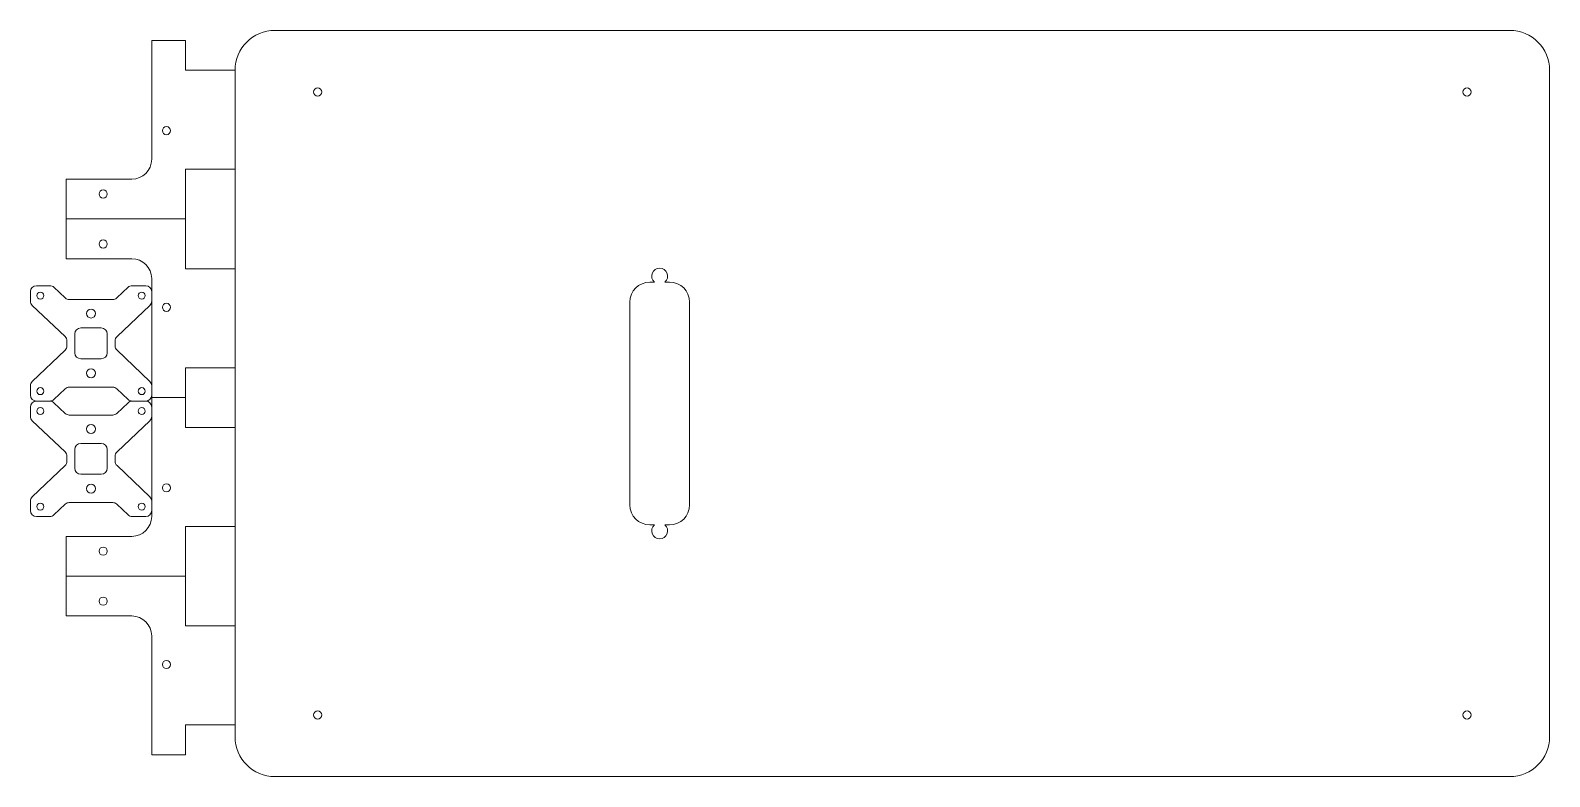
# Model space of a CAD drawing. Header units: millimetres. Extents: x 19 to 783, y 34 to 409.
import ezdxf

# ---------------------------------------------------------------- set-up
doc = ezdxf.new("R2010")
doc.units = ezdxf.units.MM
doc.layers.add('SLD-0', color=179, linetype='Continuous')

msp = doc.modelspace()

# ---------------------------------------------------------------- linework, layer by layer
at = {"layer": 'SLD-0', "color": 179, "linetype": 'Continuous', "lineweight": 15}
for p, q in [((141.61, 408.59), (762.71, 408.59)), ((79.66, 343.83), (79.66, 403.59)), ((96.61, 403.59), (79.66, 403.59)), ((96.61, 403.59), (96.61, 388.59)), ((96.61, 388.59), (121.61, 388.59)), ((121.61, 53.59), (121.61, 388.59)), ((782.71, 53.59), (782.71, 388.59)), ((96.61, 338.84), (96.61, 313.83)), ((121.61, 338.84), (96.61, 338.84)), ((36.61, 313.83), (36.61, 333.83)), ((36.61, 333.83), (69.66, 333.83)), ((96.61, 313.83), (36.61, 313.83)), ((36.61, 313.83), (36.61, 293.83)), ((96.61, 288.81), (96.61, 313.83)), ((36.61, 293.83), (69.66, 293.83)), ((79.66, 283.83), (79.66, 224.06)), ((121.61, 288.81), (96.61, 288.81)), ((18.66, 272.59), (18.66, 277.3)), ((21.66, 280.3), (28.46, 280.3)), ((30.53, 279.48), (36.16, 274.13)), ((62.17, 274.13), (67.79, 279.48)), ((69.86, 280.3), (76.66, 280.3)), ((330.16, 282.09), (332.52, 282.09)), ((337.81, 282.09), (340.16, 282.09)), ((19.6, 270.41), (36.09, 254.73)), ((38.22, 273.3), (60.1, 273.3)), ((62.23, 254.73), (78.73, 270.41)), ((320.16, 272.09), (320.16, 170.09)), ((350.16, 272.09), (350.16, 170.09)), ((37.03, 250.05), (37.03, 252.56)), ((41.02, 246.56), (41.02, 256.04)), ((44.02, 259.04), (54.31, 259.04)), ((57.31, 246.56), (57.31, 256.04)), ((61.3, 250.05), (61.3, 252.56)), ((19.6, 232.19), (36.09, 247.87)), ((62.23, 247.87), (78.73, 232.19)), ((44.02, 243.56), (54.31, 243.56)), ((96.61, 239.06), (121.61, 239.06)), ((96.61, 224.06), (96.61, 239.06)), ((18.66, 225.3), (18.66, 230.01)), ((38.22, 229.3), (60.1, 229.3)), ((21.66, 222.3), (28.46, 222.3)), ((30.53, 223.13), (36.16, 228.48)), ((62.17, 228.48), (67.79, 223.13)), ((69.86, 222.3), (76.66, 222.3)), ((96.61, 224.06), (79.66, 224.06)), ((79.66, 164.3), (79.66, 224.06)), ((96.61, 224.06), (96.61, 209.06)), ((18.66, 219.3), (18.66, 214.59)), ((30.53, 221.48), (36.16, 216.13)), ((38.22, 215.3), (60.1, 215.3)), ((62.17, 216.13), (67.79, 221.48)), ((19.6, 212.41), (36.09, 196.73)), ((62.23, 196.73), (78.73, 212.41)), ((96.61, 209.06), (121.61, 209.06)), ((44.02, 201.04), (54.31, 201.04)), ((37.03, 194.56), (37.03, 192.05)), ((41.02, 198.04), (41.02, 188.56)), ((57.31, 198.04), (57.31, 188.56)), ((61.3, 194.56), (61.3, 192.05)), ((19.6, 174.19), (36.09, 189.87)), ((44.02, 185.56), (54.31, 185.56)), ((62.23, 189.87), (78.73, 174.19)), ((18.66, 172.01), (18.66, 167.3)), ((30.53, 165.13), (36.16, 170.48)), ((38.22, 171.3), (60.1, 171.3)), ((62.17, 170.48), (67.79, 165.13)), ((21.66, 164.3), (28.46, 164.3)), ((69.86, 164.3), (76.66, 164.3)), ((36.61, 134.3), (36.61, 154.3)), ((36.61, 154.3), (69.66, 154.3)), ((121.61, 159.31), (96.61, 159.31)), ((96.61, 159.31), (96.61, 134.3)), ((330.16, 160.09), (332.52, 160.09)), ((337.81, 160.09), (340.16, 160.09)), ((36.61, 134.3), (36.61, 114.3)), ((96.61, 134.3), (36.61, 134.3)), ((96.61, 109.29), (96.61, 134.3)), ((36.61, 114.3), (69.66, 114.3)), ((121.61, 109.29), (96.61, 109.29)), ((79.66, 104.3), (79.66, 44.54)), ((96.61, 44.54), (96.61, 59.54)), ((96.61, 59.54), (121.61, 59.54)), ((96.61, 44.54), (79.66, 44.54)), ((141.61, 33.59), (762.71, 33.59))]:
    msp.add_line(p, q, dxfattribs=at)
for centre, radius in [((163.15, 377.6), 2.05), ((741.18, 377.6), 2.05), ((87.09, 358.22), 2.05), ((55.27, 326.4), 2.05), ((55.27, 301.25), 2.05), ((23.66, 275.3), 1.75), ((74.66, 275.3), 1.75), ((49.16, 266.3), 2.25), ((87.09, 269.43), 2.05), ((49.16, 236.3), 2.25), ((23.66, 227.3), 1.75), ((74.66, 227.3), 1.75), ((23.66, 217.3), 1.75), ((74.66, 217.3), 1.75), ((49.16, 208.3), 2.25), ((49.16, 178.3), 2.25), ((87.09, 178.7), 2.05), ((23.66, 169.3), 1.75), ((74.66, 169.3), 1.75), ((55.27, 146.88), 2.05), ((55.27, 121.73), 2.05), ((87.09, 89.91), 2.05), ((163.15, 64.57), 2.05), ((741.18, 64.57), 2.05)]:
    msp.add_circle(centre, radius, dxfattribs=at)
for centre, radius, start, end in [((141.61, 388.59), 20, 90, 180), ((762.71, 388.59), 20, 0, 90), ((69.66, 343.83), 10, 270, 0), ((69.66, 283.83), 10, 0, 90), ((335.16, 285.09), 4, 311.40962, 228.59038), ((21.66, 277.3), 3, 90, 180), ((28.46, 277.3), 3, 46.44413, 90), ((69.86, 277.3), 3, 90, 133.55587), ((76.66, 277.3), 3, 0, 90), ((330.16, 272.09), 10, 90, 180), ((340.16, 272.09), 10, 0, 90), ((21.66, 272.59), 3, 180, 226.44413), ((38.22, 276.3), 3, 226.44413, 270), ((60.1, 276.3), 3, 270, 313.55587), ((76.66, 272.59), 3, 313.55587, 0), ((34.03, 252.56), 3, 0, 46.44413), ((44.02, 256.04), 3, 90, 180), ((54.31, 256.04), 3, 0, 90), ((64.3, 252.56), 3, 133.55587, 180), ((34.03, 250.05), 3, 313.55587, 0), ((44.02, 246.56), 3, 180, 270), ((54.31, 246.56), 3, 270, 0), ((64.3, 250.05), 3, 180, 226.44413), ((21.66, 230.01), 3, 133.55587, 180), ((38.22, 226.3), 3, 90, 133.55587), ((60.1, 226.3), 3, 46.44413, 90), ((76.66, 230.01), 3, 0, 46.44413), ((21.66, 225.3), 3, 180, 270), ((21.66, 219.3), 3, 90, 180), ((28.46, 225.3), 3, 270, 313.55587), ((28.46, 219.3), 3, 46.44413, 90), ((69.86, 225.3), 3, 226.44413, 270), ((69.86, 219.3), 3, 90, 133.55587), ((76.66, 225.3), 3, 270, 0), ((76.66, 219.3), 3, 0, 90), ((21.66, 214.59), 3, 180, 226.44413), ((38.22, 218.3), 3, 226.44413, 270), ((60.1, 218.3), 3, 270, 313.55587), ((76.66, 214.59), 3, 313.55587, 0), ((44.02, 198.04), 3, 90, 180), ((54.31, 198.04), 3, 0, 90), ((34.03, 194.56), 3, 0, 46.44413), ((34.03, 192.05), 3, 313.55587, 0), ((64.3, 194.56), 3, 133.55587, 180), ((64.3, 192.05), 3, 180, 226.44413), ((44.02, 188.56), 3, 180, 270), ((54.31, 188.56), 3, 270, 0), ((21.66, 172.01), 3, 133.55587, 180), ((38.22, 168.3), 3, 90, 133.55587), ((60.1, 168.3), 3, 46.44413, 90), ((76.66, 172.01), 3, 0, 46.44413), ((330.16, 170.09), 10, 180, 270), ((340.16, 170.09), 10, 270, 0), ((21.66, 167.3), 3, 180, 270), ((28.46, 167.3), 3, 270, 313.55587), ((69.86, 167.3), 3, 226.44413, 270), ((69.66, 164.3), 10, 270, 0), ((76.66, 167.3), 3, 270, 0), ((335.16, 157.09), 4, 131.40962, 48.59038), ((69.66, 104.3), 10, 0, 90), ((141.61, 53.59), 20, 180, 270), ((762.71, 53.59), 20, 270, 0)]:
    msp.add_arc(centre, radius, start, end, dxfattribs=at)

doc.saveas('drawing.dxf')
